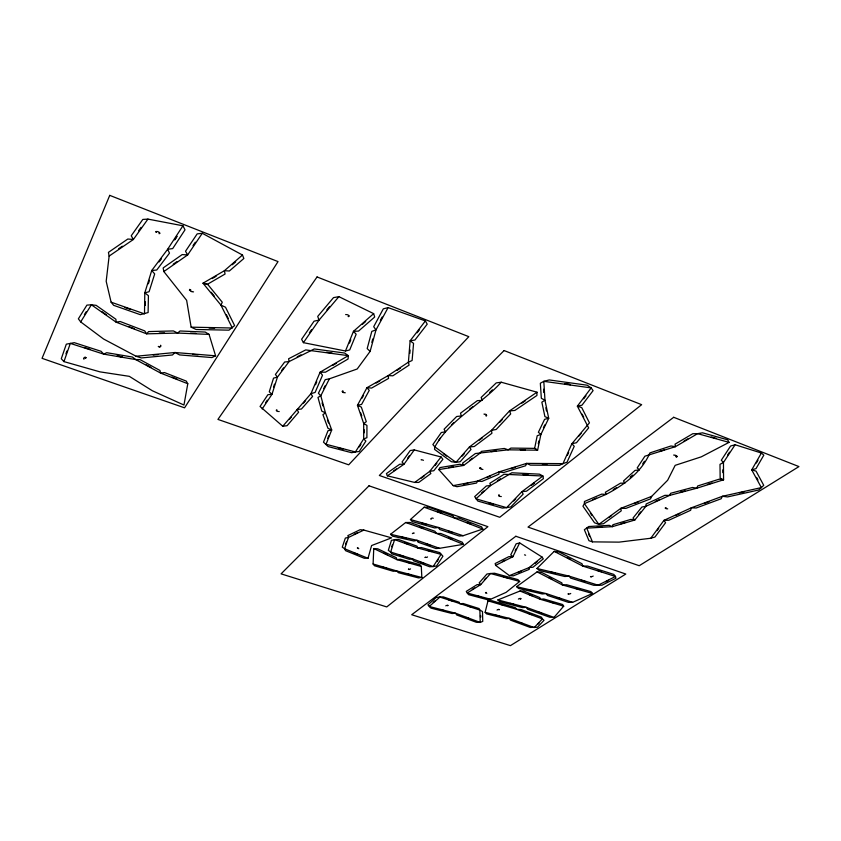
<?xml version="1.0" encoding="UTF-8"?>
<svg xmlns="http://www.w3.org/2000/svg" width="841" height="841" viewBox="0 0 841 841"><rect width="100%" height="100%" fill="white"/><g stroke="black" fill="none" stroke-linecap="round" stroke-linejoin="round"><path stroke-width="1.26" d="M364.332 432.758L364.353 429.909M145.356 305.399L145.388 301.835M159.138 233.798L159.159 232.852L160.095 233.22M536.989 392.19L536.915 395.48L514.892 410.429L509.499 410.934L491.438 430.392L469.425 446.97L455.959 462.361L451.407 461.72L434.524 449.367L434.86 446.876C450.356 418.923 480.421 405.278 501.247 382.224L536.989 392.19L509.499 410.934L510.708 413.94L496.201 429.467L491.438 430.392L491.932 433.273L474.292 446.508L469.425 446.97L471.013 449.451L460.195 461.741L455.959 462.361L434.86 446.876L432.873 444.563L441.325 432.495L445.488 431.811L444.09 429.215L456.663 416.505L461.246 415.969L460.542 413.162L477.352 400.652L482.303 400.369L481.147 397.446L496.253 382.897L501.247 382.224M373.099 563.996L373.751 548.542L377.809 548.826L396.342 557.72L396.899 559.633L421.288 566.456L421.846 577.494L418.419 577.893L398.34 572.668L396.71 570.944L373.099 563.996L374.455 565.73L393.315 571.281L396.71 570.944L421.846 577.494M409.819 353.441L410.114 349.972M109.13 256.084L106.187 281.293L111.107 302.171L113.64 305.325L140.3 314.671L148.111 312.537L148.415 295.685L144.799 292.815L151.737 270.497L167.622 249.304L182.939 225.787L147.932 219.102L142.812 219.438L131.228 235.774L133.383 239.475L109.13 256.084L108.426 252.374L127.811 239.023L133.383 239.475L147.932 219.102M189.477 290.418L189.635 289.378L190.287 289.746M675.964 456.526L676.616 456.116M187.785 383.727L183.958 405.036L152.379 390.771L129.314 376.337L99.963 371.859L63.958 361.609L61.277 358.76L66.313 344.169L74.292 342.665L101.088 351.296L103.737 354.145L135.727 359.57L140.005 359.601L159.937 370.45L160.62 373.089L187.785 383.727L186.281 381.11L164.521 372.574L160.62 373.089L135.727 359.57L132.394 357.036L106.744 352.694L103.737 354.145L70.318 343.401L63.958 361.609M538.272 443.764L538.881 440.894M485.131 612.332L487.99 600.831L492.101 600.747L515.239 607.601L516.879 609.378L542.392 618.902L544.011 620.322L537.441 627.249L530.25 627.439L510.445 620.111L509.436 618.387L485.131 612.332L486.603 613.898L506.009 618.734L509.436 618.387L534.224 627.575L542.392 618.902L541.415 617.147L520.978 609.515L516.879 609.378L487.99 600.831M371.838 342.34L372.784 338.934M370.124 351.38L375.99 329.903L388.1 307.617L425.399 320.926L427.207 324.163L414.939 340.027L410.124 340.805L408.4 362.198L409.083 365.12L392.852 375.801L388.132 375.612L366.96 387.701L357.457 405.299L363.701 423.507L363.69 438.897L355.396 451.953L351.612 452.71L328.169 446.582L323.501 442.156L328.001 430.708L331.711 429.972L325.467 412.889L320.789 395.785L318.403 393.231L325.236 379.638L329.388 378.818L357.194 368.989L370.124 351.38L367.181 348.595L371.806 331.396L375.99 329.903L373.698 326.707L383.307 308.847L388.1 307.617M368.011 558.287L371.596 545.546L391.601 537.851L363.859 530.082L360.116 529.714L347.848 535.612L348.5 537.42L344.621 548.774L345.535 550.655L364.227 558.245L368.011 558.287L344.621 548.774L342.287 547.144L345.357 538.061L348.5 537.42L363.859 530.082M276.3 410.587L276.521 409.788L277.067 410.082M148.394 283.753L149.498 280.274M273.556 387.112L274.492 384.19M391.748 546.797L392.4 544.768M345.651 544.032L346.345 542.046M65.945 353.798L66.933 350.981M327.706 438.34L328.747 435.743M345.472 351.002L353.472 331.333L373.656 313.64L338.881 296.663L333.499 297.63L317.709 316.426L319.065 320.095L303.401 342.665L345.472 351.002L349.709 349.93L356.163 334.224L353.472 331.333L358.508 331.112L374.687 317.015L373.656 313.64M349.446 343.086L350.802 339.817M315.512 384.705L316.773 381.782M567.391 455.275L568.632 452.553M651.649 496.379L650.513 498.881L625.893 508.385L620.879 508.311L598.813 524.374L594.503 522.755L582.939 506.198L584.411 503.643L584.421 501.509L601.693 494.119L606.004 494.434C623.98 484.973 641.725 472.148 649.893 452.91L670.971 445.982L675.428 446.666L697.631 433.651L702.529 432.821L727.717 439.822L729.052 442.377L701.289 456.842L675.165 465.346L667.649 480.253L651.649 496.379L620.879 508.311L621.236 510.865L603.544 523.691L598.813 524.374L584.411 503.643L606.004 494.434L605.383 492.248L620.5 483.176L624.926 483.133L623.496 480.989L635.05 470.413L639.423 469.93L637.205 467.922L644.889 456.2L675.428 446.666L675.05 444.164L692.784 433.714L697.631 433.651L729.052 442.377M83.606 358.518L83.963 357.761M84.867 357.457L85.593 357.541M543.402 427.764L544.8 424.894M515.165 550.823L516.185 548.763M519.654 542.908L512.884 556.721L495.633 565.362L495.16 563.544L508.942 556.616L512.884 556.721L510.76 554.902L516.132 543.843L519.654 542.908L542.077 557.057L543.286 558.887L532.963 567.244L529.21 567.528L509.436 575.643L495.633 565.362M323.659 388.637L325.12 385.788M329.388 378.818L320.789 395.785L317.982 397.446L321.767 411.123L325.467 412.889L322.912 414.645L327.958 428.3L331.711 429.972L326.035 444.269L355.396 451.953L359.202 451.501L365.877 441.073L363.69 438.897L366.897 437.709L366.949 425.399L363.701 423.507L366.298 421.688L361.346 407.118L357.457 405.299L361.588 404.437L369.241 390.382L366.96 387.701L371.606 388.069L388.563 378.429L388.132 375.612L408.4 362.198L412.111 360.495L413.562 343.38L410.124 340.805L425.399 320.926M362.029 398.182L363.564 395.365M380.342 320.379L382.182 317.004M158.97 346.65L159.748 346.765M190.182 290.681L190.928 290.103M160.484 346.776L160.925 345.977M438.813 469.604L439.948 467.585L459.827 464.243L463.633 465.451L479.685 453.446L481.451 451.375L504.295 448.463L508.195 449.83L537.609 450.187L540.889 434.45L548.71 418.282L544.968 400.2L543.812 381.33L549.236 379.943L587.228 385.21L591.181 387.911L593.084 390.634L581.961 405.215L577.357 406.161L588.658 427.911L576.463 442.734L571.88 443.743L562.965 463.633L559.465 465.336L530.45 465.136L526.613 463.391L498.965 471.906L477.646 481.041L453.194 485.635L438.813 469.604L463.633 465.451L462.539 463.16L475.365 453.541L508.195 449.83L510.897 448.085L534.487 448.369L537.609 450.187L534.645 448.316L537.21 435.722L540.889 434.45L538.387 432.274L544.59 419.333L548.71 418.282L544.915 416.631L541.856 402.177L544.968 400.2L541.331 398.319L540.342 383.233L543.812 381.33L591.181 387.911L577.357 406.161L581.73 407.601L589.446 422.844L571.88 443.743L574.235 446.287L567.034 462.193L562.965 463.633L526.613 463.391L525.604 465.756L503.496 472.547L498.965 471.906L498.955 474.177L481.893 481.462L477.646 481.041L476.542 483.049L457.01 486.708L453.194 485.635M761.399 453.026L751.717 469.877L761.368 487.591L758.656 490.009L727.507 496.926L722.387 496.285L691.239 507.848L663.959 520.358L650.776 538.251L619.071 542.13L592.453 541.867L588.963 540.7L584.358 529.735L588.742 526.529L609.283 525.331L612.374 526.666L634.797 520.032L645.972 506.261L669.51 495.433L696.79 488.211L723.575 479.801L723.46 462.476L735.108 444.752L761.399 453.026L763.817 455.149L756.017 468.626L751.717 469.877L756.059 471.118L763.733 485.32L761.368 487.591L722.387 496.285L721.158 498.766L696.243 507.985L691.239 507.848L690.661 510.277L668.816 520.253L663.959 520.358L665.567 522.724L654.971 537.021L650.776 538.251M756.364 463.034L757.993 460.216M84.405 314.576L86.203 311.727M80.673 321.893L91.396 304.799L96.147 305.346L115.911 319.275L116.09 322.166L146.681 333.856L177.64 333.057L209.073 334.403L215.59 355.806L211.985 357.562L179.575 354.923L174.991 352.505L136.053 356.248L103.548 338.997L80.673 321.893L78.371 318.834L86.907 305.125L91.396 304.799L116.09 322.166L120.189 321.514L144.715 330.902L146.681 333.856L148.584 331.585L173.404 330.934L177.64 333.057L180.027 330.986L205.225 332.058L209.073 334.403M359.328 446.876L360.894 444.426M436.984 561.588L438.214 559.717M174.76 239.748L177.031 236.279L174.781 239.759M727.623 455.023L729.483 452.206M642.682 463.896L644.458 461.236M265.556 402.765L267.28 400.2M262.171 408.957L271.99 394.282L277.425 377.157L289.052 361.598L314.282 348.952L344.673 353.041L348.3 355.659L348.069 359.023L325.499 372.185L320.116 372.185L310.96 393.683L282.755 426.261L260.058 406.487L267.869 394.723L271.99 394.282L269.257 391.822L273.546 378.114L277.425 377.157L275.417 374.476L284.668 361.998L289.052 361.598L288.61 358.771L305.693 349.909L348.3 355.659L320.116 372.185L322.502 375.244L315.112 392.421L310.96 393.683L312.568 396.458L301.404 409.041L297.052 409.451L298.576 412.279L287.096 425.693L282.755 426.261M192.999 245.646L195.333 242.208M242.481 255.023L202.292 233.283L187.659 254.939L163.837 271.548L186.639 300.321L191.138 327.17L196.079 329.483L228.973 330.166L234.618 325.593L225.504 307.228L220.899 305.073L202.996 283.196L224.4 270.707L242.481 255.023L243.858 258.492L229.362 271.002L224.4 270.707L225.062 274.04L207.927 283.995L202.996 283.196L208 284.721L222.287 302.255L220.899 305.073L232.347 328.011L191.138 327.17M309.393 332.815L311.517 329.767M438.603 440.526L440.411 437.982M138.639 230.749L141.067 227.364M407.622 458.166L409.357 455.78M414.266 449.914L403.995 464.232L387.365 475.838L386.429 473.567L399.717 464.253L403.995 464.232L402.051 461.993L410.229 450.524L414.266 449.914L441.073 456.978L442.881 459.291L433.788 470.75L429.762 471.328L414.697 482.44L387.365 475.838M657.042 530.639L658.692 528.411M281.525 370.587L283.564 367.864M159.075 261.94L161.483 258.765M583.717 398.792L585.977 395.827M417.115 332.794L419.554 329.651M441.073 456.978L429.762 471.328L430.855 473.557L418.765 482.419L414.697 482.44M435.018 465.567L436.878 463.223M638.813 514.24L640.674 511.959M578.892 436.08L581.11 433.399M480.442 467.701L479.843 468.353M326.865 309.803L329.483 306.723M338.881 296.663L319.065 320.095L314.092 321.167L301.614 339.27L303.401 342.665M289.399 419.354L291.438 416.978M554.019 617.399L563.691 606.172L562.661 604.521L543.822 598.981L540.174 599.255L520.001 591.013L497.872 599.938L499.67 601.672L522.377 607.601L526.298 607.36L554.019 617.399L549.741 617.231L527.591 609.22L526.298 607.36L497.872 599.938M462.161 456.127L464.264 453.741M484.29 579.859L485.835 578.114M303.443 403.112L305.63 400.652M499.743 422.287L502.172 419.691M538.03 624.159L539.502 622.603M513.683 501.005L515.754 498.86M451.459 424.999L453.93 422.529M536.979 568.484L554.198 551.37L559.149 551.99L582.025 563.775L582.771 566.077L615.507 576.495L615.917 578.272L601.988 585.199L593.767 585.294L570.629 578.082L569.147 576.138L536.979 568.484L539.155 570.398L564.847 576.505L569.147 576.138L598.109 585.178L615.507 576.495L613.793 574.403L587.565 566.056L582.771 566.077L554.198 551.37M489.651 392.505L492.458 389.835M357.309 547.964L357.961 547.68M481.504 493.11L483.806 491.018M410.429 519.528L424.158 507.239L428.626 507.144L452.857 515.796L454.403 518.035L482.797 529.031L463.097 535.728L459.291 536.032L439.696 529.473L438.56 527.507L410.429 519.528L412.195 521.557L434.66 527.927L438.56 527.507L463.097 535.728M433.189 602.429L434.902 600.937M480.253 468.5L481.073 468.122M362.471 324.279L365.667 321.504M412.384 533.615L412.963 533.11M430.97 518.739L431.58 518.214M432.379 517.993L433.231 518.287M232.337 264.736L235.659 261.877M498.724 495.706L499.533 495.36M409.988 569.304L410.524 568.852M424.831 557.415L425.451 557.467M426.944 557.383L427.512 556.91M542.077 557.057L529.21 567.528L529.21 569.368L513.378 575.843L509.436 575.643M535.013 563.354L537.168 561.62M519.696 581.467L506.082 592.379L490.629 599.265L487.233 599.633L468.5 594.65L466.271 591.381L477.089 584.632L480.726 584.611L490.513 573.509L494.571 573.236L517.961 579.628L519.696 581.467L490.513 573.509L486.95 574.014L479.149 582.908L480.726 584.611L467.175 593.021L490.629 599.265M463.37 544.337L439.538 548.3L417.22 540.342L413.793 540.973L392.484 536.148L390.539 534.298L405.677 522.513L410.145 522.482L434.902 531.249L436.563 533.436L463.37 544.337L462.34 542.256L440.873 533.509L436.563 533.436L405.677 522.513M479.359 440.127L482.324 437.909M469.635 460.332L472.463 458.219M534.172 483.112L531.407 485.173L534.182 483.112M469.52 409.168L472.695 406.823M421.352 478.119L424.022 476.174M445.804 605.856L446.35 605.457M447.591 605.152L448.2 605.541M608.863 517.614L611.586 515.638M516.563 586.671L537.073 571.88L541.625 572.406L561.872 582.876L562.356 584.926L592.569 593.473L572.595 602.335L568.505 602.387L547.438 595.417L546.23 593.599L516.563 586.671L518.561 588.448L542.256 593.967L546.23 593.599L572.595 602.335M485.488 592.674L486.182 592.421M393.714 470.813L396.468 468.9M173.204 264.19L176.831 261.677M86.287 357.677L85.561 357.73M118.697 248.684L122.334 246.203M521.872 403.133L525.352 400.779M497.073 610.051L497.662 609.651M498.398 609.504L499.039 609.725M518.392 599.086L519.013 598.666M665.199 507.996L666.125 507.649M158.255 346.503L159.065 346.471M396.963 370.429L400.474 368.116M591.16 576.989L590.487 576.747M591.633 576.695L590.96 576.442M592.453 576.505L593.168 576.053M568.516 594.303L567.927 593.893M569.262 594.051L568.611 593.809M570.061 593.872L570.734 593.452M497.388 480.684L500.437 478.771M472.295 589.404L474.608 587.964M613.236 489.599L616.537 487.633M332.763 365.404L336.389 363.291M683.985 441.094L687.833 438.844M212.205 278.56L216.148 276.269M376.148 383.054L379.796 380.984M348.626 316.594L348.111 316.552M297.23 356.752L301.046 354.797M502.319 561.599L505.189 560.159M605.709 581.772L608.642 580.322M354.271 534.235L357.12 532.879M655.297 501.52L659.081 499.785M676.027 515.249L679.759 513.546M486.813 477.562L490.503 475.995M592.81 499.628L596.584 498.03M518.088 572.458L521.21 571.186M413.541 533.078L414.245 533.078M634.503 503.433L638.498 501.888M704.926 503.17L709.163 501.604M486.718 415.507L485.772 415.696L486.361 415.917M659.449 451.47L664.159 449.935M707.418 484.479L712.054 483.028M510.918 468.626L515.176 467.333M621.1 523.722L625.262 522.503M735.108 444.752L730.566 446.045L721.305 460.237L723.46 462.476L720.001 464.327L720.159 478.172L723.575 479.801L719.139 479.202L697.704 485.961L696.79 488.211L692.511 487.475L670.676 493.268L669.51 495.433L664.905 495.328L646.077 504.022L645.972 506.261L641.872 507.049L632.979 518.088L634.797 520.032L630.845 519.402L612.9 524.721L612.374 526.666L586.745 528.137L592.453 541.867M680.411 492.174L685.1 490.934M159.664 347.028L159.012 346.828M480.264 468.059L479.738 467.932M739.46 492.837L744.464 491.722M463.412 484.069L467.859 483.249M448.6 467.596L453.194 466.829M498.597 494.929L499.155 495.044M84.92 357.162L85.53 357.362M85.677 358.161L84.615 357.593M491.186 451.617L496.137 450.997M202.292 233.283L197.172 233.882L185.525 251.259L187.659 254.939L182.182 254.581L163.143 267.932L163.837 271.548M153.241 355.039L158.171 354.576M439.538 548.3L435.922 548.553L418.093 542.203L417.22 540.342L390.539 534.298M425.588 557.078L426.324 557.467M597.005 527.244L601.82 526.981M408.652 569.01L409.378 569.389M408.411 569.21L409.136 569.578M520.306 598.95L519.633 598.592M447.612 605.73L446.928 605.383M499.323 609.662L498.66 609.326M159.243 333.089L164.531 332.952M520.001 591.013L523.701 590.992L539.859 597.604L540.174 599.255L563.691 606.172M542.172 463.833L547.375 463.875M209.083 327.979L214.613 328.095M190.434 333.173L195.942 333.414M523.06 474.671L528.169 474.934M520.022 598.393L520.947 598.697M520.831 598.771L519.906 598.466M215.59 355.806L174.991 352.505L172.5 354.965L141.404 357.94L136.053 356.248M192.642 354.345L198.077 354.797M156.027 231.853L156.563 231.895M326.56 352.305L332.184 353.073M401.567 537.084L405.93 538.061M529.189 589.888L533.257 590.824M550.792 572.048L554.965 573.036M495.191 615.086L499.028 616.033M440.358 609.578L444.185 610.555M407.107 573.909L411.144 574.96M509.961 603.354L513.84 604.364M338.156 447.801L343.002 449.052M476.773 595.838L480.674 596.868M503.37 576.747L507.386 577.83M427.617 550.413L431.78 551.549M711.244 437.005L716.217 438.371M407.296 562.272L411.354 563.407M422.161 523.165L426.471 524.385M575.812 588.458L579.733 589.562M488.852 502.886L493.299 504.158M550.329 601.977L554.114 603.081M382.739 567.107L386.723 568.274M500.847 604.385L504.6 605.488M581.457 580.279L585.325 581.478M399.464 555.092L403.47 556.332M468.311 606.182L471.969 607.339M597.552 570.471L601.462 571.712M84.531 347.575L89.892 349.288M357.646 548.29L358.771 548.658M485.751 592.958L486.802 593.304M557.331 597.562L561.01 598.771M448.547 531.176L452.647 532.542M448.358 599.654L451.995 600.863M524.511 554.839L525.614 555.207M111.107 302.171L144.505 313.893L144.799 292.815L149.078 291.732L154.691 273.924L151.737 270.497L156.741 270.024L169.504 253.12L167.622 249.304L172.699 248.579L185.02 229.824L182.939 225.787M124.91 307.48L130.481 309.425M499.028 496.085L500.227 496.516M419.438 527.055L423.486 528.484M422.182 459.848L423.454 460.3M276.721 411.039L278.087 411.522M437.562 511.685L441.704 513.157M424.158 507.239L454.403 518.035L458.85 518.024L481.588 526.855L482.797 529.031M426.166 543.854L430.098 545.241M480.568 468.9L481.819 469.352M404.605 542.908L408.526 544.327M538.187 611.943L541.646 613.194M665.431 508.374L666.587 508.805M342.707 392.232L344.095 392.736M519.906 622.54L523.26 623.78M420.794 562.261L424.537 563.649M466.009 617.389L469.394 618.64M485.152 414.14L486.476 414.634M528.295 613.362L531.701 614.634M190.718 291.249L192.284 291.848M674.85 455.107L676.09 455.58M128.978 326.655L134.339 328.694M349.225 315.848L348.552 315.596L348.731 316.405M346.934 314.587L348.447 315.165M467.007 522.576L470.96 524.101M157.372 231.475L159.065 232.137M172.006 377.136L176.988 379.081M448.463 537.935L452.248 539.47M354.229 552.989L357.919 554.482M528.768 594.282L532.164 595.67L528.758 594.293M384.022 553.136L387.449 554.776M373.751 548.542L396.899 559.633L400.348 559.233L419.89 564.71L421.288 566.456M567.37 557.772L570.629 559.444M548.637 577.483L551.759 579.092M537.073 571.88L562.356 584.926L566.687 584.747L590.887 591.601L592.569 593.473M146.313 364.857L150.886 367.338M102.076 311.759L106.492 314.849M443.375 453.677L446.613 456.043M211.154 292.258L214.192 295.958M590.287 513.042L591.938 515.396M756.553 477.394L757.972 480.032M582.151 414.161L583.707 417.189M226.45 314.797L228.3 318.476M588.563 533.951L589.509 536.253M327.443 420.048L328.537 422.991M360.736 412.984L361.777 416.001M322.071 402.871L322.923 405.94M545.841 407.78L546.482 410.934M543.591 389.215L543.78 392.505M722.829 469.846L722.84 472.642M345.252 392.789A1.304 0.746 9.1 0 1 344.799 392.684M343.012 391.118A1.293 0.736 9.3 0 1 342.466 391.769M342.203 391.675A1.293 0.736 9.2 0 1 342.75 391.012M667.701 508.868A1.23 0.61 0.3 0 1 667.291 508.773M345.662 314.534A1.419 0.883 9.7 0 1 346.156 314.66M156.058 231.443A1.545 0.967 18.2 0 1 156.594 231.58M156.437 232.274A1.051 0.662 18.2 0 1 155.995 232.169M483.964 414.087A1.304 0.736 4.6 0 1 484.416 414.192M160.652 345.231A1.356 0.767 15.4 0 1 160.599 345.504M279.201 411.575A1.262 0.694 11 0 1 278.749 411.47M421.089 459.796A1.219 0.641 6.6 0 1 421.509 459.89M501.299 496.568A1.188 0.599 4.4 0 1 500.889 496.474M83.942 359.233A1.335 0.715 16.9 0 1 83.963 358.97M193.535 291.89A1.451 0.873 15.6 0 1 193.031 291.764M482.923 469.404A1.219 0.641 4.8 0 1 482.503 469.31M673.662 455.044A1.314 0.694 -0.6 0 1 674.093 455.149M676.175 456.905A1.314 0.683 -0.7 0 1 676.994 456.316M677.236 456.4A1.314 0.683 -0.7 0 1 676.406 456.989M431.023 519.244A1.125 0.547 6.3 0 1 431.139 519.065M391.433 540.395L388.321 550.361L390.666 552.053L412.679 558.929L433.157 566.571L436.574 565.951L442.923 556.206L439.79 552.611L421.225 547.523L417.882 548.027L394.608 539.596L391.433 540.395M394.608 539.596L390.666 552.053L391.738 553.809L409.315 559.297L412.679 558.929L413.32 560.663L429.688 566.76L433.157 566.571L441.052 554.377L417.882 548.027L416.957 546.156L398.319 539.396L394.608 539.596M109.74 195.364L42.05 358.329L184.578 407.832L278.024 261.593L109.74 195.364M317.057 276.952L217.935 419.407L348.689 464.821L468.815 336.673L317.057 276.952M521.883 491.691L506.608 507.659L502.298 508.09L477.804 501.047L474.681 496.621L486.361 485.961L490.597 485.53L511.822 472.779L539.491 474.156L542.897 476.006L543.423 478.634L526.571 491.155L521.883 491.691L523.144 494.14L510.876 506.892L506.608 507.659L475.943 498.829L490.597 485.53L489.851 483.302L504.053 474.282L542.897 476.006L521.883 491.691M369.01 485.814L281.073 573.856L386.744 606.929L487.906 526.666L369.01 485.814M504.095 350.55L379.344 475.47L499.733 517.278L641.651 404.679L504.095 350.55M632.81 475.249L630.235 477.593L632.831 475.249M436.447 597.341L427.911 604.879L430.96 608.117L452.059 613.52L455.633 613.247L480.232 622.424L482.745 621.394L482.492 611.533L479.864 610.093L439.917 597.078L436.447 597.341M439.917 597.078L429.215 606.477L455.633 613.247L456.684 614.96L476.342 622.287L480.232 622.424L479.864 610.093L479.128 608.569L463.107 603.502L459.859 603.775L459.186 602.23L443.207 596.858L439.917 597.078M515.838 536.264L411.701 614.739L510.424 645.636L625.799 574.046L515.838 536.264M673.704 417.294L528.001 527.097L639.213 565.72L798.95 466.587L673.704 417.294M525.457 449.683L520.201 449.62L525.457 449.693M570.471 384.6L564.816 383.811L570.461 384.61M122.418 356.91L117.004 355.995L122.418 356.92M480.6 617.231L480.547 615.465L480.589 617.231"/></g></svg>
